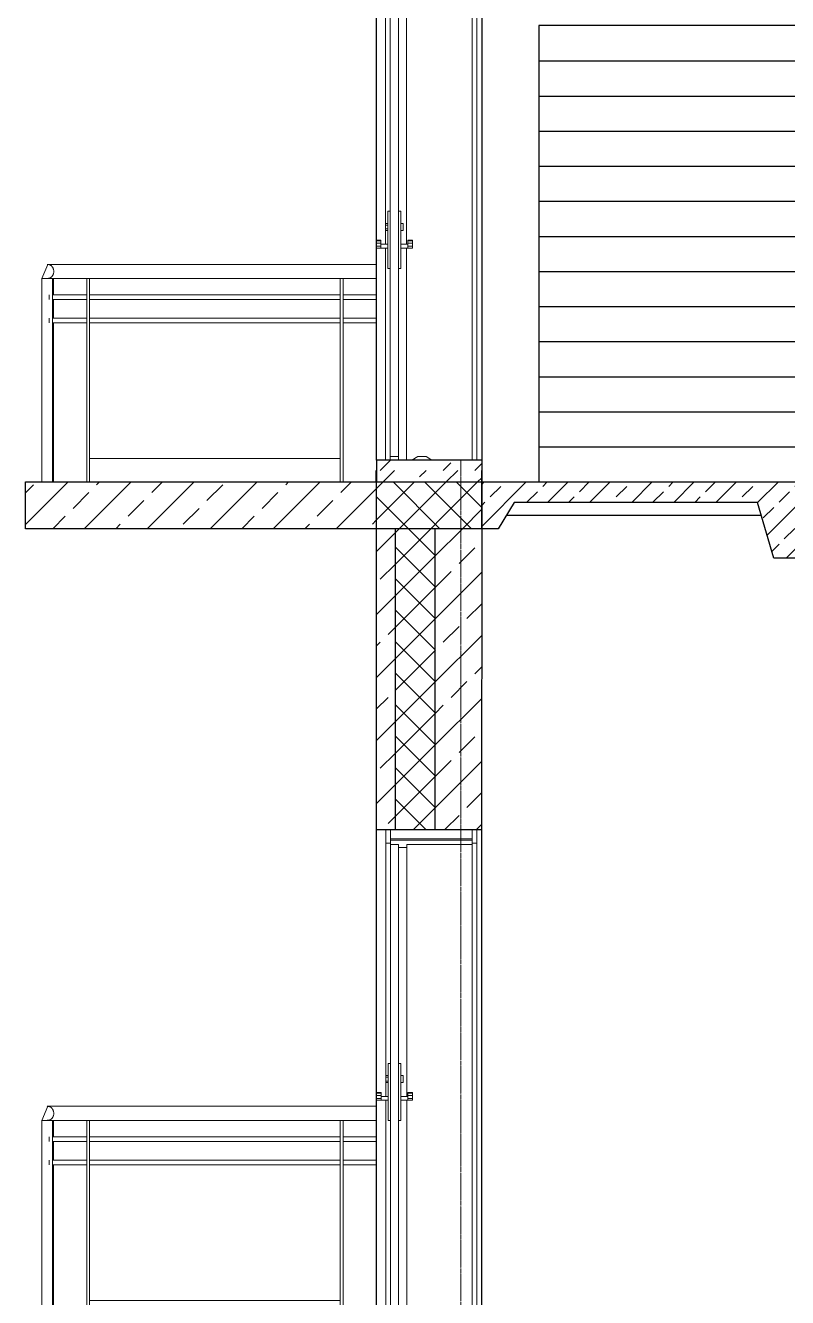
# Model space of a CAD drawing. Header units: millimetres. Extents: x -10163 to 1081624, y -5450 to 230390.
# Drawn here: x 366191 to 369449, y 95902 to 101342 of the extents above; entities that cross this region are included whole.
import ezdxf

# ---------------------------------------------------------------- set-up
doc = ezdxf.new("R2010")
doc.units = ezdxf.units.MM
doc.linetypes.add('Штрих-пунктир', pattern=[24, 20, -1.5, 1, -1.5])
for name, color, linetype, lineweight in [('0.3', 40, 'Continuous', 30), ('A-DOOR', 250, 'Continuous', 9), ('A-DOOR-FRAM', 250, 'Continuous', 18), ('Балясины', 7, 'Continuous', 9), ('Верхние поручни', 7, 'Continuous', 9), ('Ограждение', 7, 'Continuous', 9), ('Поручни', 250, 'Continuous', 18)]:
    doc.layers.add(name, color=color, linetype=linetype, lineweight=lineweight)
doc.layers.add('0л_штриховка', color=7, linetype='Continuous', lineweight=9, transparency=0.2)
for name, color, linetype in [('0разрез', 7, 'Continuous'), ('норм двкри', 60, 'Continuous'), ('Оси 2', 253, 'Continuous'), ('Перекрытия', 100, 'Continuous'), ('Стены1', 120, 'Continuous'), ('Фундаменты', 40, 'Continuous')]:
    doc.layers.add(name, color=color, linetype=linetype)
doc.layers.add('Двери', color=100, linetype='Continuous', plot=False)

# ---------------------------------------------------------------- blocks, each defined once
blk = doc.blocks.new('Дверь-Наружная-Двойная-Полное остекление-Деревянный_фасад - 1500 x 2000 мм-347512-Сечение 0')
at = {"layer": 'A-DOOR'}
for p, q in [((-10994.3, 2063.4), (-10994.3, 2006.4)), ((-10974.3, 2063.4), (-10994.3, 2063.4)), ((-10974.3, 2025), (-10974.3, 2063.4)), ((-10974.3, 2006.4), (-10974.3, 2018.7)), ((-10624.3, 2063.4), (-10624.3, 2025)), ((-10604.3, 2063.4), (-10624.3, 2063.4)), ((-10624.3, 2018.7), (-10624.3, 2006.4)), ((-10604.3, 2006.4), (-10604.3, 2063.4)), ((-10994.3, 2006.4), (-10974.3, 2006.4)), ((-10994.3, 2006.4), (-10994.3, 1011.9)), ((-10624.3, 2006.4), (-10604.3, 2006.4)), ((-10604.3, 2006.4), (-10604.3, 0)), ((-10974.3, 1064.4), (-10984.3, 1064.4)), ((-10984.3, 1039.4), (-10984.3, 1064.4)), ((-10984.3, 844.4), (-10984.3, 1039.4)), ((-10929.3, 1064.4), (-10939.3, 1064.4)), ((-10929.3, 1064.4), (-10929.3, 1039.4)), ((-10929.3, 1039.4), (-10929.3, 844.4)), ((-10994.3, 1004.6), (-10994.3, 1011.9)), ((-10994.3, 1011.9), (-10984.3, 1011.9)), ((-10984.3, 1004.9), (-10994.3, 1004.9)), ((-10994.3, 996.9), (-10994.3, 1004.6)), ((-10994.3, 989.2), (-10994.3, 996.9)), ((-10994.3, 981.9), (-10994.3, 989.2)), ((-10994.3, 988.9), (-10984.3, 988.9)), ((-10984.3, 981.9), (-10994.3, 981.9)), ((-10994.3, 981.9), (-10994.3, 922.1)), ((-10929.3, 1011.9), (-10919.3, 1011.9)), ((-10929.3, 981.9), (-10919.3, 981.9)), ((-10919.3, 1011.9), (-10919.3, 981.9)), ((-11034.3, 936.6), (-11034.3, 939.4)), ((-11014.3, 939.4), (-11034.3, 939.4)), ((-11034.3, 927.4), (-11034.3, 936.6)), ((-11014.3, 936.6), (-11034.3, 936.6)), ((-11034.3, 914.4), (-11034.3, 927.4)), ((-11014.3, 927.4), (-11034.3, 927.4)), ((-11014.3, 939.4), (-11014.3, 936.6)), ((-11014.3, 936.6), (-11014.3, 927.4)), ((-11014.3, 927.4), (-11014.3, 914.4)), ((-10899.3, 936.6), (-10899.3, 939.4)), ((-10899.3, 939.4), (-10879.3, 939.4)), ((-10899.3, 927.4), (-10899.3, 936.6)), ((-10899.3, 936.6), (-10879.3, 936.6)), ((-10899.3, 914.4), (-10899.3, 927.4)), ((-10899.3, 927.4), (-10879.3, 927.4)), ((-10879.3, 939.4), (-10879.3, 936.6)), ((-10879.3, 936.6), (-10879.3, 927.4)), ((-10879.3, 927.4), (-10879.3, 914.4)), ((-11034.3, 906.4), (-11034.3, 914.4)), ((-11034.3, 914.4), (-11014.3, 914.4)), ((-11034.3, 906.4), (-11014.3, 906.4)), ((-10984.3, 922.4), (-11014.3, 922.4)), ((-11014.3, 914.4), (-11014.3, 912.4)), ((-11014.3, 912.4), (-11014.3, 914.4)), ((-11014.3, 912.3), (-11014.3, 910.6)), ((-11014.3, 910.5), (-11014.3, 912.3)), ((-11014.3, 910.4), (-11014.3, 908.9)), ((-11014.3, 908.9), (-11014.3, 910.4)), ((-11014.3, 907.7), (-11014.3, 906.8)), ((-11014.3, 906.7), (-11014.3, 907.5)), ((-11014.3, 906.4), (-10984.3, 906.4)), ((-10994.3, 906.7), (-10994.3, 0)), ((-10899.3, 922.4), (-10929.3, 922.4)), ((-10929.3, 906.4), (-10899.3, 906.4)), ((-10899.3, 912.4), (-10899.3, 914.4)), ((-10899.3, 914.4), (-10879.3, 914.4)), ((-10899.3, 914.4), (-10899.3, 912.4)), ((-10899.3, 910.6), (-10899.3, 912.3)), ((-10899.3, 912.3), (-10899.3, 910.5)), ((-10899.3, 908.9), (-10899.3, 910.4)), ((-10899.3, 910.4), (-10899.3, 908.9)), ((-10899.3, 906.8), (-10899.3, 907.7)), ((-10899.3, 907.5), (-10899.3, 906.7)), ((-10899.3, 906.4), (-10879.3, 906.4)), ((-10879.3, 914.4), (-10879.3, 906.4)), ((-10984.3, 819.4), (-10984.3, 844.4)), ((-10984.3, 819.4), (-10974.3, 819.4)), ((-10939.3, 819.4), (-10929.3, 819.4)), ((-10929.3, 844.4), (-10929.3, 819.4)), ((-10856.5, 15), (-10881.9, 0)), ((-10821.5, 15), (-10856.5, 15)), ((-10796.1, 0), (-10821.5, 15)), ((-10881.9, 0), (-10796.1, 0))]:
    blk.add_line(p, q, dxfattribs=at)
at = {"layer": 'A-DOOR', "lineweight": 18}
for p, q in [((-10974.3, 2000), (-10974.3, 15)), ((-10939.3, 2000), (-10974.3, 2000)), ((-10939.3, 15), (-10939.3, 2000)), ((-10974.3, 15), (-10939.3, 15))]:
    blk.add_line(p, q, dxfattribs=at)
at = {"layer": 'A-DOOR-FRAM'}
for p, q in [((-10974.3, 2018.7), (-10974.3, 2025)), ((-10974.3, 2025), (-10624.3, 2025)), ((-10624.3, 2018.7), (-10974.3, 2018.7)), ((-10974.3, 2018.7), (-10974.3, 2000)), ((-10624.3, 2025), (-10624.3, 2018.7)), ((-10624.3, 2000), (-10624.3, 2018.7)), ((-10974.3, 2000), (-10939.3, 2000)), ((-10939.3, 2000), (-10939.3, 1987.3)), ((-10939.3, 1987.3), (-10904.4, 1987.3)), ((-10904.4, 1987.3), (-10904.4, 2000)), ((-10904.4, 2000), (-10624.3, 2000))]:
    blk.add_line(p, q, dxfattribs=at)
at = {"layer": 'A-DOOR-FRAM', "lineweight": 9}
for p, q in [((-10904.4, 1987.3), (-10904.4, 922.1)), ((-10624.3, 2000), (-10624.3, 0)), ((-10904.4, 906.8), (-10904.4, 0)), ((-10974.3, 15), (-10974.3, 0)), ((-10939.3, 15), (-10939.3, 0))]:
    blk.add_line(p, q, dxfattribs=at)
blk = doc.blocks.new('Ограждение - 50 x 12 мм-V30-Сечение 0')
at = {"layer": 'Балясины'}
for p, q in [((-11941.6, 4469.8), (-11953.6, 4469.8)), ((-11953.6, 4469.8), (-11953.6, 3600)), ((-11941.6, 3600), (-11941.6, 4469.8))]:
    blk.add_line(p, q, dxfattribs=at)
blk = doc.blocks.new('Ограждение - 50 x 12 мм-319649-Сечение 0')
at = {"layer": 'Балясины'}
for p, q in [((-12146, 4400), (-12146, 4469.8)), ((-12100.7, 4469.8), (-12146, 4469.8)), ((-12095.7, 4469.8), (-12100.7, 4469.8)), ((-12100.7, 4469.8), (-12100.7, 3600)), ((-12095.7, 4400), (-12095.7, 4469.8)), ((-12146, 4300), (-12146, 4380)), ((-12095.7, 4300), (-12095.7, 4380)), ((-12146, 3600), (-12146, 4280)), ((-12095.7, 3600), (-12095.7, 4280))]:
    blk.add_line(p, q, dxfattribs=at)
blk = doc.blocks.new('Ограждение - Ограждение-356374-Сечение 0')
for p, q in [((-12120.4, 40530), (-12146, 40469.8)), ((-12120.4, 40530), (-12146, 40469.8)), ((-12146, 40469.8), (-12146, 39600)), ((-10716.3, 40400), (-10858.3, 40400)), ((-11941.6, 39700), (-10870.3, 39700))]:
    blk.add_line(p, q)
at = {"layer": 'Верхние поручни'}
for p, q in [((-10716.3, 40530), (-12120.4, 40530)), ((-11006.7, 40530), (-11014.3, 40530)), ((-10994.3, 40530), (-10998.1, 40530)), ((-12120.4, 40470), (-10716.3, 40470))]:
    blk.add_line(p, q, dxfattribs=at)
for points, knots in [([(-12095, 40500), (-12094.9, 40502.3), (-12095.3, 40505.7), (-12096.3, 40509.9), (-12097.4, 40512.7), (-12098.6, 40515.3), (-12099.9, 40517.7), (-12101.1, 40519.5), (-12102.1, 40520.8), (-12102.9, 40521.7), (-12103.7, 40522.6), (-12104.8, 40523.6), (-12106.1, 40524.8), (-12107.8, 40526.1), (-12109.6, 40527.1), (-12111.4, 40528), (-12113.1, 40528.8), (-12114.9, 40529.3), (-12117.4, 40529.8), (-12119.8, 40530.1), (-12122.1, 40530), (-12123.3, 40529.8), (-12123.8, 40529.7)], [0, 0, 0, 0, 0.0555556, 0.0833333, 0.1111111, 0.1388889, 0.1666667, 0.1944444, 0.2083333, 0.2222222, 0.2361111, 0.25, 0.2777778, 0.3055556, 0.3333333, 0.3611111, 0.3888889, 0.4166667, 0.4444444, 0.5, 0.5277778, 0.5506367, 0.5506367, 0.5506367, 0.5506367]), ([(-12123.8, 40470.3), (-12122.7, 40470.1), (-12120.9, 40470), (-12118.6, 40470.1), (-12116.8, 40470.3), (-12114.9, 40470.7), (-12113.2, 40471.2), (-12111.7, 40471.8), (-12110.5, 40472.4), (-12109.4, 40472.9), (-12108.3, 40473.6), (-12106.6, 40474.8), (-12104.9, 40476.2), (-12103.6, 40477.5), (-12103, 40478.2), (-12102.6, 40478.7), (-12101.5, 40479.9), (-12099.8, 40482.3), (-12098.4, 40485), (-12097.5, 40487), (-12097, 40488.4), (-12096.1, 40490.9), (-12095.2, 40494.8), (-12095, 40498.2), (-12095, 40500)], [0.4497023, 0.4497023, 0.4497023, 0.4497023, 0.5, 0.5277778, 0.5555556, 0.5833333, 0.6111111, 0.6388889, 0.6527778, 0.6666667, 0.6875, 0.7083333, 0.75, 0.7708333, 0.7760417, 0.78125, 0.7916667, 0.8333333, 0.875, 0.8854167, 0.8958333, 0.9166667, 0.9583333, 1, 1, 1, 1])]:
    blk.add_open_spline(points, degree=3, knots=knots, dxfattribs=at)
at = {"layer": 'Поручни', "color": 7, "lineweight": 9}
for p, q in [((-12114.5, 40380), (-12114.5, 40400)), ((-12097.9, 40400), (-11953.6, 40400)), ((-12097.9, 40400), (-11953.6, 40400)), ((-12097.9, 40400), (-11953.6, 40400)), ((-11953.6, 40380), (-12097.9, 40380)), ((-11953.6, 40380), (-12097.9, 40380)), ((-11953.6, 40380), (-12097.9, 40380)), ((-11941.6, 40400), (-10870.3, 40400)), ((-10870.3, 40380), (-11941.6, 40380)), ((-10858.3, 40400), (-10716.3, 40400)), ((-10716.3, 40380), (-10858.3, 40380)), ((-12114.5, 40280), (-12114.5, 40300)), ((-12097.9, 40300), (-11953.6, 40300)), ((-12097.9, 40300), (-11953.6, 40300)), ((-12097.9, 40300), (-11953.6, 40300)), ((-11953.6, 40280), (-12097.9, 40280)), ((-11953.6, 40280), (-12097.9, 40280)), ((-11953.6, 40280), (-12097.9, 40280)), ((-11941.6, 40300), (-10870.3, 40300)), ((-10870.3, 40280), (-11941.6, 40280)), ((-10858.3, 40300), (-10716.3, 40300)), ((-10716.3, 40280), (-10858.3, 40280))]:
    blk.add_line(p, q, dxfattribs=at)
for name, p in [('Ограждение - 50 x 12 мм-319649-Сечение 0', (0, 36000)), ('Ограждение - 50 x 12 мм-V30-Сечение 0', (0, 36000)), ('Ограждение - 50 x 12 мм-V30-Сечение 0', (1083.3, 36000))]:
    blk.add_blockref(name, p)
blk = doc.blocks.new('типовой')
h = blk.add_hatch()
h.set_pattern_fill('ANSI33', color=256, scale=30)
h.paths.add_polyline_path([(372083.5, 63682.4), (371632.7, 63682.4), (371632.7, 63633.1), (372083.5, 63633.1)])
h = blk.add_hatch()
h.set_pattern_fill('ANSI33', color=256, scale=30)
h.paths.add_polyline_path([(372083.5, 63682.4), (371632.7, 63682.4), (371632.7, 63633.1), (372083.5, 63633.1)])
h = blk.add_hatch()
h.set_pattern_fill('ANSI33', color=256, scale=30)
h.paths.add_polyline_path([(372083.5, 63682.4), (371632.7, 63682.4), (371632.7, 63633.1), (372083.5, 63633.1)])
h = blk.add_hatch()
h.set_pattern_fill('ANSI33', color=256, scale=30)
h.paths.add_polyline_path([(372083.5, 63682.4), (371632.7, 63682.4), (371632.7, 63633.1), (372083.5, 63633.1)])
h = blk.add_hatch()
h.set_pattern_fill('ANSI33', color=256, scale=30)
h.paths.add_polyline_path([(372083.5, 63682.4), (371632.7, 63682.4), (371632.7, 63633.1), (372083.5, 63633.1)])
h = blk.add_hatch()
h.set_pattern_fill('ANSI33', color=256, scale=30)
h.paths.add_polyline_path([(372083.5, 63682.4), (371632.7, 63682.4), (371632.7, 63633.1), (372083.5, 63633.1)])
at = {"lineweight": 9}
h = blk.add_hatch(dxfattribs=at)
h.set_pattern_fill('ANSI33', color=256, scale=30)
h.paths.add_polyline_path([(371632.7, 63633.1), (370132.7, 63633.1), (370132.7, 63433.1), (371632.7, 63433.1)])
h = blk.add_hatch(dxfattribs=at)
h.set_pattern_fill('ANSI33', color=256, scale=30)
h.paths.add_polyline_path([(371632.7, 63633.1), (370132.7, 63633.1), (370132.7, 63433.1), (371632.7, 63433.1)])
h = blk.add_hatch(dxfattribs=at)
h.set_pattern_fill('ANSI33', color=256, scale=30)
h.paths.add_polyline_path([(371632.7, 63633.1), (370132.7, 63633.1), (370132.7, 63433.1), (371632.7, 63433.1)])
h = blk.add_hatch(dxfattribs=at)
h.set_pattern_fill('ANSI33', color=256, scale=30)
h.paths.add_polyline_path([(370423.5, 63633.1), (370423.5, 63433.1), (371632.7, 63433.1), (371632.7, 63633.1)])
h = blk.add_hatch(dxfattribs=at)
h.set_pattern_fill('ANSI33', color=256, scale=30)
h.paths.add_polyline_path([(370423.5, 63633.1), (370423.5, 63433.1), (371632.7, 63433.1), (371632.7, 63633.1)])
h = blk.add_hatch(dxfattribs=at)
h.set_pattern_fill('ANSI33', color=256, scale=30)
h.paths.add_polyline_path([(370423.5, 63633.1), (370423.5, 63433.1), (371632.7, 63433.1), (371632.7, 63633.1)])
h = blk.add_hatch()
h.set_pattern_fill('ANSI37', color=256, scale=30)
h.paths.add_polyline_path([(372083.5, 63633.1), (371632.7, 63633.1), (371632.7, 63433.1), (372083.5, 63433.1)])
h.paths.add_polyline_path([(371882.7, 63433.1), (371712.7, 63433.1), (371712.7, 63077.5), (371712.7, 62146.2), (371882.7, 62146.2)])
h = blk.add_hatch()
h.set_pattern_fill('ANSI37', color=256, scale=30)
h.paths.add_polyline_path([(372083.5, 63633.1), (371632.7, 63633.1), (371632.7, 63433.1), (372083.5, 63433.1)])
h.paths.add_polyline_path([(371882.7, 63433.1), (371712.7, 63433.1), (371712.7, 63077.5), (371712.7, 62146.2), (371882.7, 62146.2)])
h = blk.add_hatch()
h.set_pattern_fill('ANSI37', color=256, scale=30)
h.paths.add_polyline_path([(372083.5, 63633.1), (371632.7, 63633.1), (371632.7, 63433.1), (372083.5, 63433.1)])
h.paths.add_polyline_path([(371882.7, 63433.1), (371712.7, 63433.1), (371712.7, 63077.5), (371712.7, 62146.2), (371882.7, 62146.2)])
h = blk.add_hatch()
h.set_pattern_fill('ANSI37', color=256, scale=30)
h.paths.add_polyline_path([(372083.5, 63633.1), (371632.7, 63633.1), (371632.7, 63433.1), (372083.5, 63433.1)])
h.paths.add_polyline_path([(371882.7, 63433.1), (371712.7, 63433.1), (371712.7, 63077.5), (371712.7, 62146.2), (371882.7, 62146.2)])
h = blk.add_hatch()
h.set_pattern_fill('ANSI37', color=256, scale=30)
h.paths.add_polyline_path([(372083.5, 63633.1), (371632.7, 63633.1), (371632.7, 63433.1), (372083.5, 63433.1)])
h.paths.add_polyline_path([(371882.7, 63433.1), (371712.7, 63433.1), (371712.7, 63077.5), (371712.7, 62146.2), (371882.7, 62146.2)])
h = blk.add_hatch()
h.set_pattern_fill('ANSI37', color=256, scale=30)
h.paths.add_polyline_path([(372083.5, 63633.1), (371632.7, 63633.1), (371632.7, 63433.1), (372083.5, 63433.1)])
h.paths.add_polyline_path([(371882.7, 63433.1), (371712.7, 63433.1), (371712.7, 63077.5), (371712.7, 62146.2), (371882.7, 62146.2)])
h = blk.add_hatch(dxfattribs=at)
h.set_pattern_fill('ANSI33', color=256, scale=30)
h.paths.add_polyline_path([(371712.7, 63433.1), (371632.7, 63433.1), (371632.7, 62146.2), (371712.7, 62146.2), (371712.7, 63132.6)])
h.paths.add_polyline_path([(372083.5, 63433.1), (371882.7, 63433.1), (371882.7, 62146.2), (372082.7, 62146.2)])
h = blk.add_hatch(dxfattribs=at)
h.set_pattern_fill('ANSI33', color=256, scale=30)
h.paths.add_polyline_path([(371712.7, 63433.1), (371632.7, 63433.1), (371632.7, 62146.2), (371712.7, 62146.2), (371712.7, 63132.6)])
h.paths.add_polyline_path([(372083.5, 63433.1), (371882.7, 63433.1), (371882.7, 62146.2), (372082.7, 62146.2)])
h = blk.add_hatch(dxfattribs=at)
h.set_pattern_fill('ANSI33', color=256, scale=30)
h.paths.add_polyline_path([(371712.7, 63433.1), (371632.7, 63433.1), (371632.7, 62146.2), (371712.7, 62146.2), (371712.7, 63132.6)])
h.paths.add_polyline_path([(372083.5, 63433.1), (371882.7, 63433.1), (371882.7, 62146.2), (372082.7, 62146.2)])
h = blk.add_hatch(dxfattribs=at)
h.set_pattern_fill('ANSI33', color=256, scale=30)
h.paths.add_polyline_path([(371712.7, 63433.1), (371632.7, 63433.1), (371632.7, 62146.2), (371712.7, 62146.2), (371712.7, 63132.6)])
h.paths.add_polyline_path([(372083.5, 63433.1), (371882.7, 63433.1), (371882.7, 62146.2), (372082.7, 62146.2)])
h = blk.add_hatch(dxfattribs=at)
h.set_pattern_fill('ANSI33', color=256, scale=30)
h.paths.add_polyline_path([(371712.7, 63433.1), (371632.7, 63433.1), (371632.7, 62146.2), (371712.7, 62146.2), (371712.7, 63132.6)])
h.paths.add_polyline_path([(372083.5, 63433.1), (371882.7, 63433.1), (371882.7, 62146.2), (372082.7, 62146.2)])
h = blk.add_hatch(dxfattribs=at)
h.set_pattern_fill('ANSI33', color=256, scale=30)
h.paths.add_polyline_path([(371712.7, 63433.1), (371632.7, 63433.1), (371632.7, 62146.2), (371712.7, 62146.2), (371712.7, 63132.6)])
h.paths.add_polyline_path([(372083.5, 63433.1), (371882.7, 63433.1), (371882.7, 62146.2), (372082.7, 62146.2)])
at = {"layer": '0л_штриховка'}
h = blk.add_hatch(dxfattribs=at)
h.set_pattern_fill('ANSI33', color=256, scale=30)
h.paths.add_polyline_path([(372083.5, 63682.4), (371632.7, 63682.4), (371632.7, 63633.1), (372083.5, 63633.1)])
h = blk.add_hatch(dxfattribs=at)
h.set_pattern_fill('ANSI33', color=256, scale=30)
h.paths.add_polyline_path([(372083.5, 63682.4), (371632.7, 63682.4), (371632.7, 63633.1), (372083.5, 63633.1)])
h = blk.add_hatch(dxfattribs=at)
h.set_pattern_fill('ANSI33', color=256, scale=30)
h.paths.add_polyline_path([(372083.5, 63682.4), (371632.7, 63682.4), (371632.7, 63633.1), (372083.5, 63633.1)])
at = {"layer": '0л_штриховка', "lineweight": 9}
h = blk.add_hatch(dxfattribs=at)
h.set_pattern_fill('ANSI33', color=256, scale=30)
h.paths.add_polyline_path([(371632.7, 63633.1), (370132.7, 63633.1), (370132.7, 63433.1), (371632.7, 63433.1)])
h = blk.add_hatch(dxfattribs=at)
h.set_pattern_fill('ANSI33', color=256, scale=30)
h.paths.add_polyline_path([(371632.7, 63633.1), (370132.7, 63633.1), (370132.7, 63433.1), (371632.7, 63433.1)])
h = blk.add_hatch(dxfattribs=at)
h.set_pattern_fill('ANSI33', color=256, scale=30)
h.paths.add_polyline_path([(371632.7, 63633.1), (370132.7, 63633.1), (370132.7, 63433.1), (371632.7, 63433.1)])
h = blk.add_hatch(dxfattribs=at)
h.set_pattern_fill('ANSI37', color=256, scale=30)
h.paths.add_polyline_path([(372083.5, 63633.1), (371632.7, 63633.1), (371632.7, 63433.1), (372083.5, 63433.1)])
h.paths.add_polyline_path([(371882.7, 63433.1), (371712.7, 63433.1), (371712.7, 63077.5), (371712.7, 62146.2), (371882.7, 62146.2)])
h = blk.add_hatch(dxfattribs=at)
h.set_pattern_fill('ANSI37', color=256, scale=30)
h.paths.add_polyline_path([(372083.5, 63633.1), (371632.7, 63633.1), (371632.7, 63433.1), (372083.5, 63433.1)])
h.paths.add_polyline_path([(371882.7, 63433.1), (371712.7, 63433.1), (371712.7, 63077.5), (371712.7, 62146.2), (371882.7, 62146.2)])
h = blk.add_hatch(dxfattribs=at)
h.set_pattern_fill('ANSI37', color=256, scale=30)
h.paths.add_polyline_path([(372083.5, 63633.1), (371632.7, 63633.1), (371632.7, 63433.1), (372083.5, 63433.1)])
h.paths.add_polyline_path([(371882.7, 63433.1), (371712.7, 63433.1), (371712.7, 63077.5), (371712.7, 62146.2), (371882.7, 62146.2)])
h = blk.add_hatch(dxfattribs=at)
h.set_pattern_fill('ANSI33', color=256, scale=30)
h.paths.add_polyline_path([(371712.7, 63433.1), (371632.7, 63433.1), (371632.7, 62146.2), (371712.7, 62146.2), (371712.7, 63132.6)])
h.paths.add_polyline_path([(372083.5, 63433.1), (371882.7, 63433.1), (371882.7, 62146.2), (372082.7, 62146.2)])
h = blk.add_hatch(dxfattribs=at)
h.set_pattern_fill('ANSI33', color=256, scale=30)
h.paths.add_polyline_path([(371712.7, 63433.1), (371632.7, 63433.1), (371632.7, 62146.2), (371712.7, 62146.2), (371712.7, 63132.6)])
h.paths.add_polyline_path([(372083.5, 63433.1), (371882.7, 63433.1), (371882.7, 62146.2), (372082.7, 62146.2)])
h = blk.add_hatch(dxfattribs=at)
h.set_pattern_fill('ANSI33', color=256, scale=30)
h.paths.add_polyline_path([(371712.7, 63433.1), (371632.7, 63433.1), (371632.7, 62146.2), (371712.7, 62146.2), (371712.7, 63132.6)])
h.paths.add_polyline_path([(372083.5, 63433.1), (371882.7, 63433.1), (371882.7, 62146.2), (372082.7, 62146.2)])
for p, q in [((371632.7, 63633.1), (371632.7, 63433.1)), ((371632.7, 63633.1), (371632.7, 63433.1)), ((371632.7, 63633.1), (371632.7, 63433.1)), ((371632.7, 63633.1), (371632.7, 63433.1)), ((371632.7, 63633.1), (371632.7, 63433.1)), ((371632.7, 63633.1), (371632.7, 63433.1)), ((371632.7, 63633.1), (371632.7, 63433.1)), ((371632.7, 63633.1), (371632.7, 63433.1)), ((371632.7, 63633.1), (371632.7, 63433.1)), ((371632.7, 63633.1), (371632.7, 63433.1)), ((371632.7, 63633.1), (371632.7, 63433.1)), ((371632.7, 63633.1), (371632.7, 63433.1)), ((371632.7, 63433.1), (370132.7, 63433.1)), ((371632.7, 63433.1), (370132.7, 63433.1)), ((371632.7, 63433.1), (370132.7, 63433.1)), ((371632.7, 63433.1), (370132.7, 63433.1)), ((371632.7, 63433.1), (370132.7, 63433.1)), ((371632.7, 63433.1), (370132.7, 63433.1))]:
    blk.add_line(p, q)
at = {"lineweight": 30}
blk.add_line((371632.7, 63633.1), (371632.7, 63433.1), dxfattribs=at)
blk.add_line((371632.7, 63633.1), (371632.7, 63433.1), dxfattribs=at)
blk.add_line((371632.7, 63633.1), (371632.7, 63433.1), dxfattribs=at)
at = {"lineweight": 30, "ltscale": 10}
blk.add_lwpolyline([(370132.7, 63633.1), (372083.5, 63633.1), (372083.5, 63433.1), (370132.7, 63433.1)], close=True, dxfattribs=at)
blk.add_lwpolyline([(370132.7, 63633.1), (372083.5, 63633.1), (372083.5, 63433.1), (370132.7, 63433.1)], close=True, dxfattribs=at)
blk.add_lwpolyline([(370132.7, 63633.1), (372083.5, 63633.1), (372083.5, 63433.1), (370132.7, 63433.1)], close=True, dxfattribs=at)
at = {"ltscale": 10}
blk.add_lwpolyline([(370132.7, 63633.1), (372083.5, 63633.1), (372083.5, 63433.1), (370132.7, 63433.1)], close=True, dxfattribs=at)
blk.add_lwpolyline([(370132.7, 63633.1), (372083.5, 63633.1), (372083.5, 63433.1), (370132.7, 63433.1)], close=True, dxfattribs=at)
blk.add_lwpolyline([(370132.7, 63633.1), (372083.5, 63633.1), (372083.5, 63433.1), (370132.7, 63433.1)], close=True, dxfattribs=at)
at = {"layer": '0.3', "lineweight": 30}
for p, q in [((371632.7, 63633.1), (371632.7, 63682.4)), ((371632.7, 63633.1), (371632.7, 63682.4)), ((371632.7, 63633.1), (371632.7, 63682.4)), ((372083.5, 63633.1), (372083.5, 63682.4)), ((372083.5, 63633.1), (372083.5, 63682.4)), ((372083.5, 63633.1), (372083.5, 63682.4)), ((371632.7, 63433.1), (371632.7, 63068.8)), ((371632.7, 63433.1), (371632.7, 63068.8)), ((371632.7, 63433.1), (371632.7, 63068.8)), ((371632.7, 63433.1), (371632.7, 63068.8)), ((371632.7, 63433.1), (371632.7, 63068.8)), ((371632.7, 63433.1), (371632.7, 63068.8)), ((371632.7, 63433.1), (371632.7, 63068.8)), ((371632.7, 63433.1), (371632.7, 63068.8)), ((371632.7, 63433.1), (371632.7, 63068.8)), ((371712.7, 63433.1), (371712.7, 63077.5)), ((371712.7, 63433.1), (371712.7, 63077.5)), ((371712.7, 63433.1), (371712.7, 63077.5)), ((371712.7, 63433.1), (371712.7, 63077.5)), ((371712.7, 63433.1), (371712.7, 63077.5)), ((371712.7, 63433.1), (371712.7, 63077.5)), ((371712.7, 63433.1), (371712.7, 63077.5)), ((371712.7, 63433.1), (371712.7, 63077.5)), ((371712.7, 63433.1), (371712.7, 63077.5)), ((371882.7, 63433.1), (371882.7, 62146.2)), ((371882.7, 63433.1), (371882.7, 62146.2)), ((371882.7, 63433.1), (371882.7, 62146.2)), ((371882.7, 63433.1), (371882.7, 62146.2)), ((371882.7, 63433.1), (371882.7, 62146.2)), ((371882.7, 63433.1), (371882.7, 62146.2)), ((371882.7, 63433.1), (371882.7, 62146.2)), ((371882.7, 63433.1), (371882.7, 62146.2)), ((371882.7, 63433.1), (371882.7, 62146.2)), ((372083.5, 63433.1), (372082.7, 62146.2)), ((372083.5, 63433.1), (372082.7, 62146.2)), ((372083.5, 63433.1), (372082.7, 62146.2)), ((372083.5, 63433.1), (372082.7, 62146.2)), ((372083.5, 63433.1), (372082.7, 62146.2)), ((372083.5, 63433.1), (372082.7, 62146.2)), ((372083.5, 63433.1), (372082.7, 62146.2)), ((372083.5, 63433.1), (372082.7, 62146.2)), ((372083.5, 63433.1), (372082.7, 62146.2)), ((371632.7, 63132.6), (371632.7, 62146.2)), ((371632.7, 63132.6), (371632.7, 62146.2)), ((371632.7, 63132.6), (371632.7, 62146.2)), ((371632.7, 63132.6), (371632.7, 62146.2)), ((371632.7, 63132.6), (371632.7, 62146.2)), ((371632.7, 63132.6), (371632.7, 62146.2)), ((371632.7, 63132.6), (371632.7, 62146.2)), ((371632.7, 63132.6), (371632.7, 62146.2)), ((371632.7, 63132.6), (371632.7, 62146.2)), ((371712.7, 63132.6), (371712.7, 62146.2)), ((371712.7, 63132.6), (371712.7, 62146.2)), ((371712.7, 63132.6), (371712.7, 62146.2)), ((371712.7, 63132.6), (371712.7, 62146.2)), ((371712.7, 63132.6), (371712.7, 62146.2)), ((371712.7, 63132.6), (371712.7, 62146.2)), ((371712.7, 63132.6), (371712.7, 62146.2)), ((371712.7, 63132.6), (371712.7, 62146.2)), ((371712.7, 63132.6), (371712.7, 62146.2)), ((371632.7, 62146.2), (371632.7, 60082.4)), ((371632.7, 62146.2), (371632.7, 60082.4)), ((371632.7, 62146.2), (371632.7, 60082.4)), ((372083.5, 60082.4), (372083.5, 62146.2)), ((372083.5, 60082.4), (372083.5, 62146.2)), ((372083.5, 60082.4), (372083.5, 62146.2))]:
    blk.add_line(p, q, dxfattribs=at)
at = {"layer": 'Фундаменты', "lineweight": -3}
blk.add_lwpolyline([(371632.7, 62146.2), (372083.5, 62146.2)], dxfattribs=at)
blk.add_lwpolyline([(371632.7, 62146.2), (372083.5, 62146.2)], dxfattribs=at)
blk.add_lwpolyline([(371632.7, 62146.2), (372083.5, 62146.2)], dxfattribs=at)
at = {"layer": 'Фундаменты'}
blk.add_lwpolyline([(371632.7, 62146.2), (372083.5, 62146.2)], dxfattribs=at)
blk.add_lwpolyline([(371632.7, 62146.2), (372083.5, 62146.2)], dxfattribs=at)
blk.add_lwpolyline([(371632.7, 62146.2), (372083.5, 62146.2)], dxfattribs=at)
blk.add_lwpolyline([(371632.7, 62146.2), (372083.5, 62146.2)], dxfattribs=at)
blk.add_lwpolyline([(371632.7, 62146.2), (372083.5, 62146.2)], dxfattribs=at)
blk.add_lwpolyline([(371632.7, 62146.2), (372083.5, 62146.2)], dxfattribs=at)
at = {"layer": 'норм двкри', "lineweight": 25}
blk.add_blockref('Дверь-Наружная-Двойная-Полное остекление-Деревянный_фасад - 1500 x 2000 мм-347512-Сечение 0', (382667, 60082.4), dxfattribs=at)
blk.add_blockref('Дверь-Наружная-Двойная-Полное остекление-Деревянный_фасад - 1500 x 2000 мм-347512-Сечение 0', (382667, 60082.4), dxfattribs=at)
blk.add_blockref('Дверь-Наружная-Двойная-Полное остекление-Деревянный_фасад - 1500 x 2000 мм-347512-Сечение 0', (382667, 60082.4), dxfattribs=at)
at = {"layer": 'норм двкри', "lineweight": 18}
blk.add_blockref('Дверь-Наружная-Двойная-Полное остекление-Деревянный_фасад - 1500 x 2000 мм-347512-Сечение 0', (382667, 60082.4), dxfattribs=at)
blk.add_blockref('Дверь-Наружная-Двойная-Полное остекление-Деревянный_фасад - 1500 x 2000 мм-347512-Сечение 0', (382667, 60082.4), dxfattribs=at)
blk.add_blockref('Дверь-Наружная-Двойная-Полное остекление-Деревянный_фасад - 1500 x 2000 мм-347512-Сечение 0', (382667, 60082.4), dxfattribs=at)
blk.add_blockref('Дверь-Наружная-Двойная-Полное остекление-Деревянный_фасад - 1500 x 2000 мм-347512-Сечение 0', (382667, 60082.4), dxfattribs=at)
blk.add_blockref('Дверь-Наружная-Двойная-Полное остекление-Деревянный_фасад - 1500 x 2000 мм-347512-Сечение 0', (382667, 60082.4), dxfattribs=at)
blk.add_blockref('Дверь-Наружная-Двойная-Полное остекление-Деревянный_фасад - 1500 x 2000 мм-347512-Сечение 0', (382667, 60082.4), dxfattribs=at)
at = {"layer": 'Ограждение'}
blk.add_blockref('Ограждение - Ограждение-356374-Сечение 0', (382348.7, 20433.1), dxfattribs=at)
blk.add_blockref('Ограждение - Ограждение-356374-Сечение 0', (382348.7, 20433.1), dxfattribs=at)
blk.add_blockref('Ограждение - Ограждение-356374-Сечение 0', (382348.7, 20433.1), dxfattribs=at)

msp = doc.modelspace()

# ---------------------------------------------------------------- hatches: boundary and pattern name
h = msp.add_hatch()
h.set_pattern_fill('ANSI33', color=256, scale=20)
h.set_pattern_definition([(45, (-3941.53, -242.98), (-89.80256, 89.80256), []), (45, (-3851.73, -242.98), (-89.80256, 89.80256), [63.5, -31.75])])
h.paths.add_polyline_path([(368646.922, 99390.142), (368141.966, 99390.142), (368141.966, 99190.141), (368211.537, 99190.141), (368281.045, 99301.907), (368675.648, 99301.907, -0.03694492)])
h.paths.add_polyline_path([(369615.701, 99390.142), (368646.922, 99390.142, 0.03694492), (368675.648, 99301.907), (369320.879, 99301.907), (369390.388, 99064.369), (369615.701, 99064.369)])
at = {"layer": '0л_штриховка'}
h = msp.add_hatch(dxfattribs=at)
h.set_pattern_fill('ANSI33', color=256, scale=30)
h.set_pattern_definition([(45, (-3941.53, -242.98), (-134.70384, 134.70384), []), (45, (-3806.83, -242.98), (-134.70384, 134.70384), [95.25, -47.625])])
h.paths.add_polyline_path([(367941.947, 102990.145), (368138.975, 102990.145), (368138.897, 103147.526), (368051.952, 103147.522), (368051.952, 103307.78), (368138.817, 103307.78), (368138.514, 103917.981), (367941.947, 103917.981)])
h.paths.add_polyline_path([(367691.947, 102990.145), (367771.947, 102990.145), (367771.947, 103917.981), (367691.947, 103917.981)])
h.paths.add_polyline_path([(367941.947, 101555.538), (368139.69, 101555.538), (368139.075, 102790.145), (367941.947, 102790.145)])
h.paths.add_polyline_path([(368140.721, 99483.752), (367941.947, 99483.752), (367941.947, 99439.454), (368140.743, 99439.454)])
h.paths.add_polyline_path([(367691.947, 101555.538), (367771.947, 101555.538), (367771.947, 102790.145), (367691.947, 102790.145)])
h.paths.add_polyline_path([(367771.947, 99483.752), (367691.947, 99483.752), (367691.947, 99439.454), (367771.947, 99439.454)])

# ---------------------------------------------------------------- linework, layer by layer
at = {"ltscale": 10}
msp.add_line((369337.232, 99246.024), (368246.291, 99246.024), dxfattribs=at)
msp.add_lwpolyline([(366191.18, 99390.143), (368141.952, 99390.143), (368141.952, 99190.143), (366191.18, 99190.143)], close=True, dxfattribs=at)
at = {"layer": '0.3', "lineweight": 30}
for p, q in [((367691.947, 99483.752), (367691.18, 99390.143)), ((368141.947, 99483.752), (367691.947, 99483.752)), ((368141.947, 99483.752), (368141.966, 99390.142))]:
    msp.add_line(p, q, dxfattribs=at)
at = {"layer": '0разрез'}
for p, q in [((367690.795, 101555.538), (367690.795, 99483.751)), ((368141.568, 101555.538), (368141.952, 99390.143))]:
    msp.add_line(p, q, dxfattribs=at)
at = {"layer": 'Оси 2', "linetype": 'Штрих-пунктир', "lineweight": 9}
msp.add_line((368053.024, 58303.251), (368053.024, 99483.752), dxfattribs=at)
at = {"layer": 'Перекрытия'}
msp.add_lwpolyline([(368141.966, 99390.142), (369615.701, 99390.142), (369615.701, 99064.369), (369390.388, 99064.369), (369320.879, 99301.907), (368281.045, 99301.907), (368211.537, 99190.141), (368141.966, 99190.141)], close=True, dxfattribs=at)
at = {"layer": 'Стены1'}
for p, q in [((368385.841, 101190.143), (369581.461, 101190.143)), ((368385.841, 101040.143), (369581.461, 101040.143)), ((368385.841, 100890.143), (369581.461, 100890.143)), ((368385.841, 100740.143), (369581.461, 100740.143)), ((368385.841, 100590.143), (369581.461, 100590.143)), ((368385.841, 100440.143), (369581.461, 100440.143)), ((368385.841, 100290.143), (369581.461, 100290.143)), ((368385.841, 100140.143), (369581.461, 100140.143)), ((368385.841, 99990.143), (369581.461, 99990.143)), ((368385.841, 99840.143), (369581.461, 99840.143)), ((368385.841, 99690.143), (369581.461, 99690.143)), ((368385.841, 99540.143), (369581.461, 99540.143))]:
    msp.add_line(p, q, dxfattribs=at)
msp.add_lwpolyline([(368385.841, 99390.143), (369581.461, 99390.143), (369581.461, 101341.985), (368385.841, 101341.985)], close=True, dxfattribs=at)

# ---------------------------------------------------------------- block references
at = {"layer": 'Двери', "lineweight": 18}
msp.add_blockref('Дверь-Наружная-Двойная-Полное остекление-Деревянный_фасад - 1500 x 2000 мм-347512-Сечение 0', (378725.121, 99483.752), dxfattribs=at)
at = {"layer": 'Ограждение'}
msp.add_blockref('Ограждение - Ограждение-356374-Сечение 0', (378407.199, 59790.143), dxfattribs=at)
at = {"layer": 'Перекрытия'}
msp.add_blockref('типовой', (-3941.534, 35757.022), dxfattribs=at)

doc.saveas('drawing.dxf')
